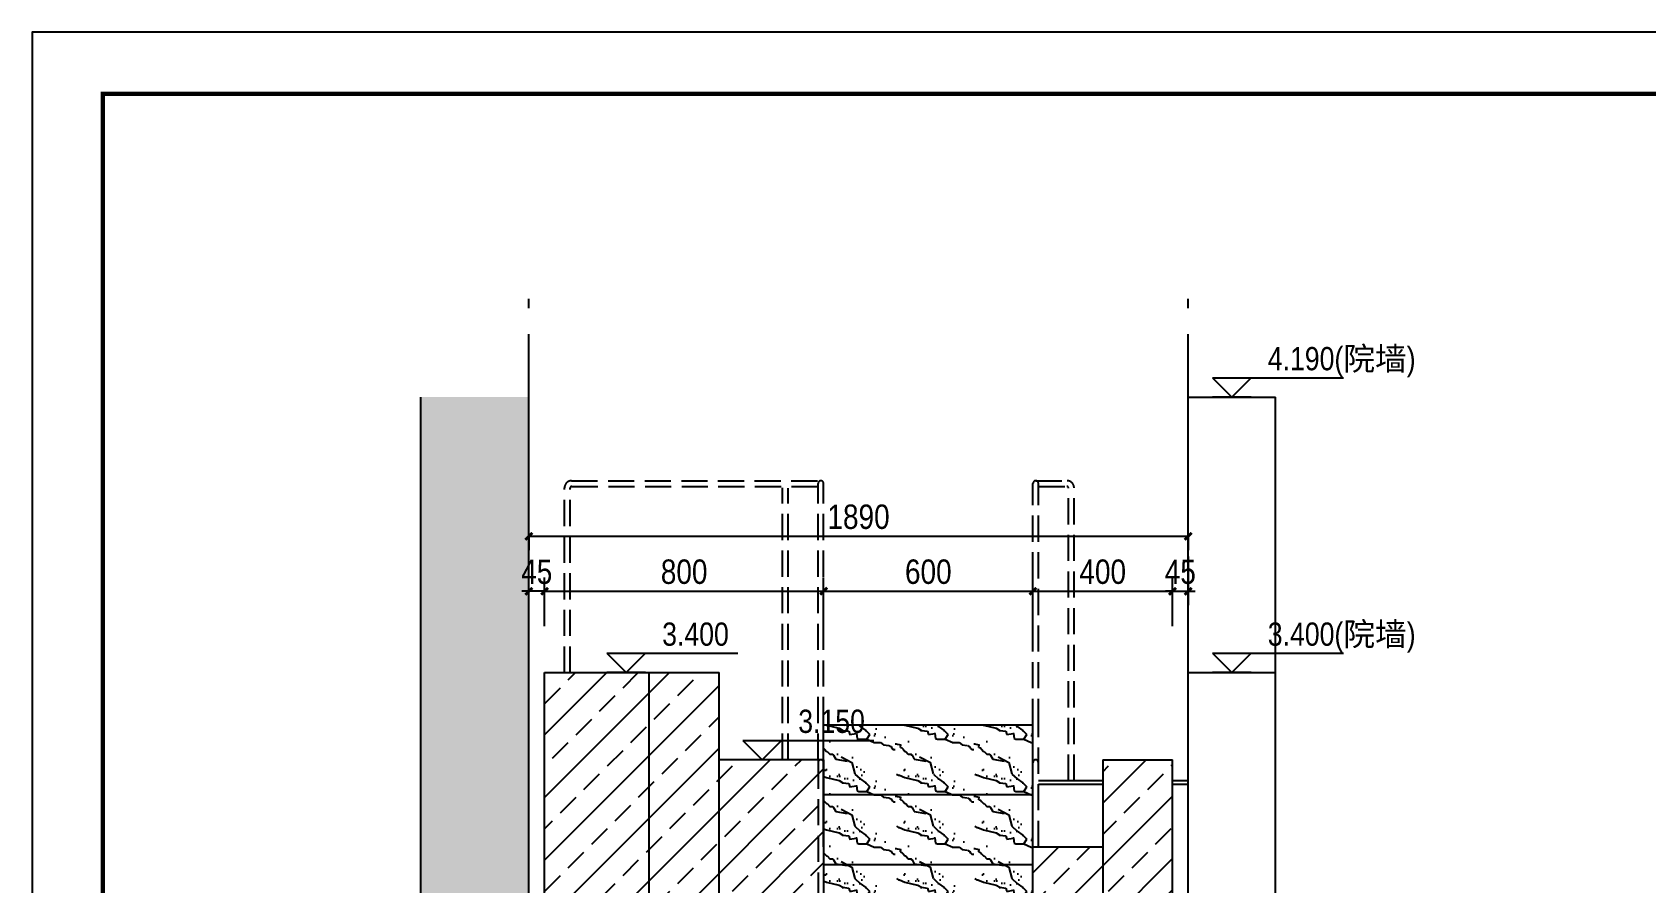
# Model space of a CAD drawing. Extents: x 9928 to 93764, y -101273 to -34887.
# Drawn here: x 72744 to 77369, y -93211 to -90772 of the extents above; entities that cross this region are included whole.
import ezdxf
from ezdxf import colors
from ezdxf.entities.mleader import LeaderData, LeaderLine
from ezdxf.math import Vec2, Vec3

# ---------------------------------------------------------------- set-up
doc = ezdxf.new("R2010")
doc.units = 0
doc.header["$LTSCALE"] = 1000
doc.header["$MEASUREMENT"] = 0
doc.linetypes.add('CENTER', pattern=[2, 1.25, -0.25, 0.25, -0.25])
doc.linetypes.add('DASH', pattern=[0.35, 0.25, -0.1])
for name, color, linetype in [('A', 163, 'CENTER'), ('A-ANNO-DIMS', 6, 'Continuous'), ('A-Anno-Lead', 2, 'Continuous'), ('A-ANNO-NOTE', 4, 'Continuous'), ('A-ANNO-SYMB', 4, 'Continuous'), ('A-DETL-PATT-252', 252, 'Continuous'), ('A-FLOR-HRAL', 42, 'Continuous'), ('A-FURN-PATT-251', 251, 'Continuous'), ('A-SECT-005', 5, 'Continuous'), ('A-SECT-142', 42, 'Continuous')]:
    doc.layers.add(name, color=color, linetype=linetype)
doc.layers.add('A-ANNO-NPLT', color=250, linetype='Continuous', plot=False)
doc.styles.add('DIM_T3', font='ARIALN.TTF')
doc.styles.add('EN', font='ARIALN.TTF')
doc.dimstyles.new('_TCH_ARCH&&20', dxfattribs={"dimtxt": 70, "dimasz": 20, "dimexe": 40, "dimexo": 40, "dimgap": 20, "dimtad": 1, "dimdec": 0, "dimzin": 0, "dimdsep": 46, "dimtxsty": 'DIM_T3', "dimblk": 'ARCHTICK', "dimcen": 0.09, "dimclrd": 6, "dimclre": 6, "dimclrt": 6, "dimazin": 2, "dimtfac": 1, "dimtdec": 0, "dimtix": 1, "dimtmove": 2, "dimatfit": 3, "dimfxl": 100, "dimfxlon": 1, "dimtolj": 1, "dimtzin": 0, "dimarcsym": 0})
pattern_1 = [(45, (-25580.37, 21150.99), (-89.80256, 89.80256), []), (45, (-25490.56, 21150.99), (-89.80256, 89.80256), [63.5, -31.75])]

# ---------------------------------------------------------------- blocks, each defined once
blk = doc.blocks.new('alsidufhasdf')
at = {"layer": 'A-ANNO-NOTE', "const_width": 12.5, "flags": 128}
blk.add_lwpolyline([(-69970.8, -65800.3), (-69970.8, -51475.3), (-80015.8, -51475.3), (-80015.8, -65800.3)], close=True, dxfattribs=at)
at = {"layer": 'A-ANNO-NPLT'}
blk.add_lwpolyline([(-69795.8, -66000.3), (-69795.8, -51300.3), (-80190.8, -51300.3), (-80190.8, -66000.3)], close=True, dxfattribs=at)
blk = doc.blocks.new('TAG-PLAN-ELEV')
blk.add_line((-1.66, 0), (9.6, 0))
for points in [[(-1.66, 0), (0, -1.66), (1.66, 0)], [(1.66, -1.66), (-1.66, -1.66)]]:
    blk.add_lwpolyline(points)
at = {"style": 'EN'}
for tag, p in [('LEVEL', (2.45, 0.65)), ('NAME', (2.45, -2.51))]:
    blk.add_attdef(tag, p, '', height=2, dxfattribs=at)
blk = doc.blocks.new('_ArchTick')
at = {"color": 0, "linetype": 'ByBlock', "const_width": 0.4}
blk.add_lwpolyline([(-0.5, -0.5), (0.5, 0.5)], dxfattribs=at)
blk = doc.blocks.new('*D717')
at = {"layer": 'A-ANNO-DIMS', "color": 6, "lineweight": -2, "transparency": 16777216}
for p, q in [((74167.6, -92474.7), (74167.6, -92334.7)), ((74212.6, -92474.7), (74212.6, -92334.7)), ((74167.6, -92374.7), (74147.6, -92374.7)), ((74212.6, -92374.7), (74167.6, -92374.7)), ((74212.6, -92374.7), (74232.6, -92374.7))]:
    blk.add_line(p, q, dxfattribs=at)
at = {"layer": 'Defpoints', "color": 0, "transparency": 16777216}
for p in [(74167.6, -92374.7), (74167.6, -92607.8), (74212.6, -92607.8)]:
    blk.add_point(p, dxfattribs=at)
at = {"layer": 'A-ANNO-DIMS', "color": 6, "lineweight": -2, "transparency": 16777216, "xscale": 20, "yscale": 20, "zscale": 20}
blk.add_blockref('_ArchTick', (74167.6, -92374.7), dxfattribs=at)
at = {"layer": 'A-ANNO-DIMS', "color": 6, "lineweight": -2, "transparency": 16777216, "xscale": 20, "yscale": 20, "zscale": 20, "rotation": 180}
blk.add_blockref('_ArchTick', (74212.6, -92374.7), dxfattribs=at)
at = {"layer": 'A-ANNO-DIMS', "color": 6, "transparency": 16777216, "insert": (74190.1, -92319.1), "char_height": 70, "attachment_point": 5, "style": 'DIM_T3'}
blk.add_mtext('\\A1;45', dxfattribs=at)
blk = doc.blocks.new('*D718')
at = {"layer": 'A-ANNO-DIMS', "color": 6, "lineweight": -2, "transparency": 16777216}
for p, q in [((74212.6, -92474.7), (74212.6, -92334.7)), ((75012.6, -92474.7), (75012.6, -92334.7)), ((74212.6, -92374.7), (75012.6, -92374.7))]:
    blk.add_line(p, q, dxfattribs=at)
at = {"layer": 'Defpoints', "color": 0, "transparency": 16777216}
for p in [(75012.6, -92374.7), (74212.6, -92607.8), (75012.6, -92757.8)]:
    blk.add_point(p, dxfattribs=at)
at = {"layer": 'A-ANNO-DIMS', "color": 6, "lineweight": -2, "transparency": 16777216, "xscale": 20, "yscale": 20, "zscale": 20, "rotation": 180}
blk.add_blockref('_ArchTick', (74212.6, -92374.7), dxfattribs=at)
at = {"layer": 'A-ANNO-DIMS', "color": 6, "lineweight": -2, "transparency": 16777216, "xscale": 20, "yscale": 20, "zscale": 20}
blk.add_blockref('_ArchTick', (75012.6, -92374.7), dxfattribs=at)
at = {"layer": 'A-ANNO-DIMS', "color": 6, "transparency": 16777216, "insert": (74612.6, -92319), "char_height": 70, "attachment_point": 5, "style": 'DIM_T3'}
blk.add_mtext('\\A1;800', dxfattribs=at)
blk = doc.blocks.new('*D719')
at = {"layer": 'A-ANNO-DIMS', "color": 6, "lineweight": -2, "transparency": 16777216}
for p, q in [((75012.6, -92474.7), (75012.6, -92334.7)), ((75612.6, -92474.7), (75612.6, -92334.7)), ((75012.6, -92374.7), (75612.6, -92374.7))]:
    blk.add_line(p, q, dxfattribs=at)
at = {"layer": 'Defpoints', "color": 0, "transparency": 16777216}
for p in [(75612.6, -92374.7), (75012.6, -92757.8), (75612.6, -93157.8)]:
    blk.add_point(p, dxfattribs=at)
at = {"layer": 'A-ANNO-DIMS', "color": 6, "lineweight": -2, "transparency": 16777216, "xscale": 20, "yscale": 20, "zscale": 20, "rotation": 180}
blk.add_blockref('_ArchTick', (75012.6, -92374.7), dxfattribs=at)
at = {"layer": 'A-ANNO-DIMS', "color": 6, "lineweight": -2, "transparency": 16777216, "xscale": 20, "yscale": 20, "zscale": 20}
blk.add_blockref('_ArchTick', (75612.6, -92374.7), dxfattribs=at)
at = {"layer": 'A-ANNO-DIMS', "color": 6, "transparency": 16777216, "insert": (75312.6, -92319), "char_height": 70, "attachment_point": 5, "style": 'DIM_T3'}
blk.add_mtext('\\A1;600', dxfattribs=at)
blk = doc.blocks.new('*D720')
at = {"layer": 'A-ANNO-DIMS', "color": 6, "lineweight": -2, "transparency": 16777216}
for p, q in [((75612.6, -92474.7), (75612.6, -92334.7)), ((76012.6, -92474.7), (76012.6, -92334.7)), ((75612.6, -92374.7), (76012.6, -92374.7))]:
    blk.add_line(p, q, dxfattribs=at)
at = {"layer": 'Defpoints', "color": 0, "transparency": 16777216}
for p in [(76012.6, -92374.7), (76012.6, -92857.8), (75612.6, -93157.8)]:
    blk.add_point(p, dxfattribs=at)
at = {"layer": 'A-ANNO-DIMS', "color": 6, "lineweight": -2, "transparency": 16777216, "xscale": 20, "yscale": 20, "zscale": 20, "rotation": 180}
blk.add_blockref('_ArchTick', (75612.6, -92374.7), dxfattribs=at)
at = {"layer": 'A-ANNO-DIMS', "color": 6, "lineweight": -2, "transparency": 16777216, "xscale": 20, "yscale": 20, "zscale": 20}
blk.add_blockref('_ArchTick', (76012.6, -92374.7), dxfattribs=at)
at = {"layer": 'A-ANNO-DIMS', "color": 6, "transparency": 16777216, "insert": (75812.6, -92319), "char_height": 70, "attachment_point": 5, "style": 'DIM_T3'}
blk.add_mtext('\\A1;400', dxfattribs=at)
blk = doc.blocks.new('*D721')
at = {"layer": 'A-ANNO-DIMS', "color": 6, "lineweight": -2, "transparency": 16777216}
for p, q in [((76057.6, -92274.7), (76057.6, -92414.7)), ((76012.6, -92474.7), (76012.6, -92334.7)), ((76012.6, -92374.7), (75992.6, -92374.7)), ((76012.6, -92374.7), (76057.6, -92374.7)), ((76057.6, -92374.7), (76077.6, -92374.7))]:
    blk.add_line(p, q, dxfattribs=at)
at = {"layer": 'Defpoints', "color": 0, "transparency": 16777216}
for p in [(76057.6, -92177.8), (76057.6, -92374.7), (76012.6, -92857.8)]:
    blk.add_point(p, dxfattribs=at)
at = {"layer": 'A-ANNO-DIMS', "color": 6, "lineweight": -2, "transparency": 16777216, "xscale": 20, "yscale": 20, "zscale": 20}
blk.add_blockref('_ArchTick', (76012.6, -92374.7), dxfattribs=at)
at = {"layer": 'A-ANNO-DIMS', "color": 6, "lineweight": -2, "transparency": 16777216, "xscale": 20, "yscale": 20, "zscale": 20, "rotation": 180}
blk.add_blockref('_ArchTick', (76057.6, -92374.7), dxfattribs=at)
at = {"layer": 'A-ANNO-DIMS', "color": 6, "transparency": 16777216, "insert": (76035.1, -92319.1), "char_height": 70, "attachment_point": 5, "style": 'DIM_T3'}
blk.add_mtext('\\A1;45', dxfattribs=at)
blk = doc.blocks.new('*D722')
at = {"layer": 'A-ANNO-DIMS', "color": 6, "lineweight": -2, "transparency": 16777216}
for p, q in [((74167.6, -92217.1), (74167.6, -92257.1)), ((74167.6, -92217.1), (76057.6, -92217.1)), ((76057.6, -92217.1), (76057.6, -92257.1))]:
    blk.add_line(p, q, dxfattribs=at)
at = {"layer": 'Defpoints', "color": 0, "transparency": 16777216}
for p in [(74167.6, -92177.8), (76057.6, -92177.8), (76057.6, -92217.1)]:
    blk.add_point(p, dxfattribs=at)
at = {"layer": 'A-ANNO-DIMS', "color": 6, "lineweight": -2, "transparency": 16777216, "xscale": 20, "yscale": 20, "zscale": 20, "rotation": 180}
blk.add_blockref('_ArchTick', (74167.6, -92217.1), dxfattribs=at)
at = {"layer": 'A-ANNO-DIMS', "color": 6, "lineweight": -2, "transparency": 16777216, "xscale": 20, "yscale": 20, "zscale": 20}
blk.add_blockref('_ArchTick', (76057.6, -92217.1), dxfattribs=at)
at = {"layer": 'A-ANNO-DIMS', "color": 6, "transparency": 16777216, "insert": (75112.6, -92161.4), "char_height": 70, "attachment_point": 5, "style": 'DIM_T3'}
blk.add_mtext('\\A1;1890', dxfattribs=at)
blk = doc.blocks.new('_DotSmall')
at = {"color": 0, "linetype": 'ByBlock', "const_width": 0.5}
blk.add_lwpolyline([(-0.0625, 0, 1), (0.0625, 0, 1)], format="xyb", close=True, dxfattribs=at)

msp = doc.modelspace()

# ---------------------------------------------------------------- hatches: boundary and pattern name
at = {"layer": 'A-DETL-PATT-252'}
h = msp.add_hatch(dxfattribs=at)
h.set_pattern_fill('大理石', color=256, scale=50, angle=-90)
h.set_pattern_definition([(311.987212, (-25563.223, 21025.988), (225.000005, -299.9999956), [4.80487, -1004.21692]), (338.19859, (-25570.723, 21097.416), (450, -150), [17.30946, -1194.35262]), (330.945396, (-25579.295, 21100.988), (225.0000064, -149.99999), [7.35402, -1536.99045]), (0, (-25572.87, 21097.42), (-3e-14, -150), [2.14286, -222.85713]), (341.56505, (-25567.51, 21027.416), (225, -3e-07), [4.51754, -469.8241]), (81.469234, (-25567.51, 21027.416), (1.4e-06, 149.9999995), [7.22277, -1509.5583]), (349.215702, (-25581.438, 21037.416), (900.0000004, -150.0000007), [15.26969, -1588.04715]), (332.132996, (-25512.8663, 21150.2734), (1125.0000044, -599.99999271), [35.14728, -7345.78245]), (270, (-25479.88, 21148.11), (225, -4e-14), [0, -150]), (334.983107, (-25438.938, 21050.988), (674.9999995, -300.0000008), [23.64707, -2459.2947]), (351.4391104, (-25527.8663, 20993.1305), (2024.99998723, -299.99999948), [33.58852, -7020.0009]), (352.8749836, (-25507.509, 21075.988), (1125.0000011, -149.999991), [17.27627, -3610.7397]), (346.75948, (-25554.652, 21090.988), (674.9999995, -150.00000146), [37.4234, -3892.0326]), (270, (-25554.54, 21114.37), (225, -4e-14), [0, -150]), (270, (-25556.95, 21111.96), (225, -4e-14), [0, -150]), (270, (-25544.9, 21095.1), (225, -4e-14), [0, -150]), (270, (-25518.41, 21099.9), (225, -4e-14), [0, -150]), (329.036243, (-25518.223, 21082.416), (225.0000065, -149.999988), [12.4949, -2611.4334]), (270, (-25507.92, 21076), (225, -4e-14), [0, -150]), (270, (-25516, 21095.1), (225, -4e-14), [0, -150]), (270, (-25501.55, 21087.86), (225, -4e-14), [0, -150]), (270, (-25523.23, 21095.1), (225, -4e-14), [0, -150]), (320.194429, (-25538.58, 21008.13), (225, -150), [5.57875, -1165.9587]), (0, (-25545.01, 21008.13), (-3e-14, -150), [6.42857, -218.57142]), (313.66778, (-25552.509, 21015.988), (449.9999991, -450.0000003), [10.86208, -2270.1738]), (0, (-25554.65, 21015.99), (-3e-14, -150), [2.14286, -222.85713]), (309.805571, (-25560.01, 21022.416), (225.0000089, -299.9999928), [8.36812, -1748.93805]), (270, (-25544.9, 21044.48), (225, -4e-14), [0, -150]), (270, (-25538.11, 21007.8), (225, -4e-14), [0, -150]), (270, (-25538.11, 21007.8), (225, -4e-14), [0, -150]), (299.357754, (-25534.295, 21004.56), (225.0000013, -449.999999), [13.11254, -1363.70444]), (270, (-25523.23, 21008.32), (225, -4e-14), [0, -150]), (56.309932, (-25438.938, 21050.988), (224.999996, 300.0000018), [15.45236, -1607.0457]), (278.130102, (-25468.938, 21067.416), (224.9999987, -1499.99998944), [15.15229, -3166.8282]), (317.862405, (-25473.2235, 21100.988), (674.99999937, -600.00000026), [20.22829, -4227.71235]), (284.620874, (-25481.795, 21133.845), (225.0000094, -899.9999975), [33.95676, -3531.5025]), (270, (-25467.83, 21121.6), (225, -4e-14), [0, -150]), (288.434949, (-25490.366, 21073.845), (224.9999993, -600), [6.7763, -1416.24862]), (286.699244, (-25488.223, 21067.416), (1.2e-05, -149.999997), [3.72868, -779.2943]), (11.093723, (-25487.152, 21063.845), (1574.99998526, 300.0000026), [18.56112, -3879.2748]), (270, (-25477.47, 21083.04), (225, -4e-14), [0, -150]), (270, (-25468.52, 21067.5), (225, -4e-14), [0, -150]), (270, (-25494.33, 21087.86), (225, -4e-14), [0, -150]), (270, (-25446.16, 21107.14), (225, -4e-14), [0, -150]), (270, (-25455.8, 21114.37), (225, -4e-14), [0, -150]), (314.1449026, (-25442.152, 21075.988), (450, -450.0000008), [16.92194, -3536.6853]), (324.582945, (-25458.2235, 21087.416), (224.9999991, -150.0000004), [19.72063, -4121.6106]), (270, (-25442, 21075.79), (225, -4e-14), [0, -150]), (270, (-25453.38, 21097.5), (225, -4e-14), [0, -150]), (270, (-25442, 21075.79), (225, -4e-14), [0, -150]), (270, (-25458.57, 21087.4), (225, -4e-14), [0, -150]), (345.068583, (-25466.795, 21052.416), (675, -150), [5.54435, -1158.76875]), (0, (-25461.44, 21050.99), (-3e-14, -150), [22.5, -202.5]), (320.194429, (-25367.152, 21024.56), (225, -150), [5.57875, -1165.9587]), (270, (-25414.85, 21066.17), (225, -4e-14), [0, -150]), (270, (-25417.26, 21061.35), (225, -4e-14), [0, -150]), (270, (-25412.44, 21080.63), (225, -4e-14), [0, -150]), (270, (-25385.94, 21056.53), (225, -4e-14), [0, -150]), (323.130102, (-25399.295, 21040.988), (224.9999999, -150.0000002), [10.71429, -2239.28565]), (0, (-25417.51, 21040.99), (-3e-14, -150), [18.21429, -206.7857]), (270, (-25417.15, 21040.96), (225, -4e-14), [0, -150]), (293.19859, (-25369.295, 21029.56), (225, -450.0000003), [5.43984, -1136.92612]), (336.03751, (-25372.51, 21030.988), (450, -150), [3.51745, -735.14688]), (336.03751, (-25375.723, 21032.416), (450, -150), [3.51745, -735.14688]), (351.8698976, (-25390.723, 21034.559), (1125.0000001, -150.00000065), [15.15229, -3166.8282]), (0, (-25362.87, 21020.99), (-3e-14, -150), [5.35714, -219.64285]), (270, (-25355.37, 21037.46), (225, -4e-14), [0, -150])])
h.paths.add_polyline_path([(75012.6, -92757.8), (75612.6, -92757.8), (75612.6, -93557.8), (75412.6, -93557.8), (75412.6, -93407.8), (75262.6, -93407.8), (75262.6, -93557.8), (75012.6, -93557.8)])
at = {"layer": 'A-FURN-PATT-251'}
h = msp.add_hatch(color=256, dxfattribs=at)
h.dxf.hatch_style = 1
h.paths.add_polyline_path([(74167.6, -91817.8), (73857.6, -91817.8), (73857.6, -96345.3), (74167.6, -96345.3)])
h = msp.add_hatch(dxfattribs=at)
h.set_pattern_fill('ANSI33', color=256, scale=40)
h.set_pattern_definition(pattern_1)
h.paths.add_polyline_path([(74212.6, -92607.8), (74712.6, -92607.8), (74712.6, -92857.8), (75012.6, -92857.8), (75012.6, -96007.8), (74212.6, -96007.8)])
h = msp.add_hatch(dxfattribs=at)
h.set_pattern_fill('ANSI33', color=256, scale=40)
h.set_pattern_definition(pattern_1)
h.paths.add_polyline_path([(75612.6, -93757.8), (75612.6, -93107.8), (75812.6, -93107.8), (75812.6, -92857.8), (76012.6, -92857.8), (76012.6, -93737.2)])

# ---------------------------------------------------------------- linework, layer by layer
at = {"layer": 'A', "ltscale": 0.3}
for p, q in [((74167.6, -96812.5), (74167.6, -91536.2)), ((76057.6, -96812.5), (76057.6, -91536.2))]:
    msp.add_line(p, q, dxfattribs=at)
at = {"layer": 'A-Anno-Lead', "color": 1, "linetype": 'DASH', "ltscale": 0.3}
for p, q in [((74269.6, -92607.8), (74269.6, -92077.8)), ((74285.6, -92607.8), (74285.6, -92078.8)), ((74289.6, -92057.8), (75004.6, -92057.8)), ((74290.6, -92073.8), (74996.6, -92073.8)), ((74894.6, -92857.8), (74894.6, -92077.8)), ((74910.6, -92857.8), (74910.6, -92078.8)), ((74996.6, -92857.8), (74996.6, -92065.8)), ((75012.6, -92857.8), (75012.6, -92065.8)), ((75612.6, -92757.8), (75612.6, -92065.8)), ((75620.6, -92057.8), (75710.6, -92057.8)), ((75628.6, -92757.8), (75628.6, -92065.8)), ((75628.6, -92073.8), (75709.6, -92073.8)), ((75714.6, -92917.8), (75714.6, -92077.8)), ((75730.6, -92917.8), (75730.6, -92077.8)), ((75012.6, -93032.8), (75012.6, -92682.8)), ((75612.6, -93107.8), (75612.6, -92757.8)), ((75628.6, -93107.8), (75628.6, -92757.8)), ((74996.6, -92865.8), (74996.6, -94407.8)), ((75012.6, -92865.8), (75012.6, -94407.8))]:
    msp.add_line(p, q, dxfattribs=at)
for centre, radius, start, end in [((74289.6, -92077.8), 20, 90, 180), ((74290.6, -92078.8), 5, 90, 180), ((75004.6, -92065.8), 8, 0, 180), ((75620.6, -92065.8), 8, 0, 180), ((75709.6, -92078.8), 5, 0, 90), ((75710.6, -92077.8), 20, 0, 90)]:
    msp.add_arc(centre, radius, start, end, dxfattribs=at)
at = {"layer": 'A-DETL-PATT-252'}
for p, q in [((75012.6, -92757.8), (75612.6, -92757.8)), ((75012.6, -93107.8), (75012.6, -92757.8)), ((75612.6, -93107.8), (75612.6, -92757.8)), ((75012.6, -92957.8), (75612.6, -92957.8)), ((75012.6, -93157.8), (75612.6, -93157.8))]:
    msp.add_line(p, q, dxfattribs=at)
at = {"layer": 'A-FLOR-HRAL', "color": 1}
for p, q in [((75628.6, -92917.8), (75812.6, -92917.8)), ((75628.6, -92927.8), (75812.6, -92927.8)), ((76012.6, -92917.8), (76057.6, -92917.8)), ((76012.6, -92927.8), (76057.6, -92927.8))]:
    msp.add_line(p, q, dxfattribs=at)
for centre in [(75004.6, -92865.8), (75620.6, -92865.8)]:
    msp.add_arc(centre, 8, 0, 180, dxfattribs=at)
at = {"layer": 'A-FURN-PATT-251'}
for p, q in [((75812.6, -92857.8), (76012.6, -92857.8)), ((75812.6, -92857.8), (75812.6, -93757.8)), ((76012.6, -93757.8), (76012.6, -92857.8)), ((75612.6, -93107.8), (75812.6, -93107.8)), ((75612.6, -93757.8), (75612.6, -93107.8))]:
    msp.add_line(p, q, dxfattribs=at)
at = {"layer": 'A-SECT-005'}
for p, q in [((73857.6, -96345.3), (73857.6, -91817.8)), ((74167.6, -96345.3), (74167.6, -91817.8))]:
    msp.add_line(p, q, dxfattribs=at)
at = {"layer": 'A-SECT-142'}
for p, q in [((76057.6, -91817.8), (76307.6, -91817.8)), ((76057.6, -92607.8), (76057.6, -91817.8)), ((76307.6, -92607.8), (76307.6, -91817.8)), ((74212.6, -96007.8), (74212.6, -92607.8)), ((74212.6, -92607.8), (74712.6, -92607.8)), ((74512.6, -95207.8), (74512.6, -92607.8)), ((74712.6, -96007.8), (74712.6, -92607.8)), ((76057.6, -93507.8), (76057.6, -92607.8)), ((76057.6, -92607.8), (76307.6, -92607.8)), ((76307.6, -93507.8), (76307.6, -92607.8)), ((75012.6, -92857.8), (74712.6, -92857.8)), ((75012.6, -92857.8), (75012.6, -96007.8))]:
    msp.add_line(p, q, dxfattribs=at)

# ---------------------------------------------------------------- block references
at = {"layer": 'A-ANNO-DIMS', "xscale": 1.010204081632657, "yscale": 1.010204081632657, "zscale": 1.010204081632657, "rotation": 270}
msp.add_blockref('alsidufhasdf', (139417.5, -171780.6), dxfattribs=at)
at = {"layer": 'A-ANNO-NOTE'}
ref = msp.add_blockref('TAG-PLAN-ELEV', (76182.6, -91762.4), dxfattribs=dict(at, xscale=33.3333333328067, yscale=33.3333333328067, zscale=33.3333333328067))
ref.add_attrib('LEVEL', '4.190(院墙)', (76285.8, -91740.9), dxfattribs={"layer": '0', "height": 66.67, "style": 'EN'})
ref = msp.add_blockref('TAG-PLAN-ELEV', (74446.4, -92552.4), dxfattribs=dict(at, xscale=33.3333333328067, yscale=33.3333333328067, zscale=33.3333333328067))
ref.add_attrib('LEVEL', '3.400', (74549.6, -92530.9), dxfattribs={"layer": '0', "height": 66.67, "style": 'EN'})
ref = msp.add_blockref('TAG-PLAN-ELEV', (76182.6, -92552.4), dxfattribs=dict(at, xscale=33.3333333328067, yscale=33.3333333328067, zscale=33.3333333328067))
ref.add_attrib('LEVEL', '3.400(院墙)', (76285.8, -92530.9), dxfattribs={"layer": '0', "height": 66.67, "style": 'EN'})
ref = msp.add_blockref('TAG-PLAN-ELEV', (74836.4, -92802.4), dxfattribs=dict(at, xscale=33.3333333328067, yscale=33.3333333328067, zscale=33.3333333328067))
ref.add_attrib('LEVEL', '3.150', (74939.7, -92780.9), dxfattribs={"layer": '0', "height": 66.67, "style": 'EN'})

# ---------------------------------------------------------------- dimensions: what is measured, and where the dimension line sits
at = {"layer": 'A-ANNO-DIMS'}
for base, p1, p2, picture, middle in [((76057.6, -92217.1), (74167.6, -92177.8), (76057.6, -92177.8), '*D722', (75112.6, -92161.4)), ((76057.6, -92374.7), (76012.6, -92857.8), (76057.6, -92177.8), '*D721', (76035.1, -92319.1)), ((74167.6, -92374.7), (74212.6, -92607.8), (74167.6, -92607.8), '*D717', (74190.1, -92319.1)), ((75012.6, -92374.7), (74212.6, -92607.8), (75012.6, -92757.8), '*D718', (74612.6, -92319)), ((75612.6, -92374.7), (75012.6, -92757.8), (75612.6, -93157.8), '*D719', (75312.6, -92319)), ((76012.6, -92374.7), (75612.6, -93157.8), (76012.6, -92857.8), '*D720', (75812.6, -92319))]:
    dim = msp.add_linear_dim(base=base, p1=p1, p2=p2, dimstyle='_TCH_ARCH&&20', dxfattribs=at)
    dim.commit()
    dim.dimension.update_dxf_attribs({"geometry": picture, "text_midpoint": middle})

# ---------------------------------------------------------------- leaders
at = {"layer": 'A-ANNO-SYMB'}
ml = msp.add_multileader_mtext('Standard', dxfattribs=at)
ml.set_content('\\pxsm1;{\\fSimSun|b0|i0|c134|p2;\\H0.2x;50厚浅黄色石材\\P1厚户外石材专用胶与钢板固定\\P底部螺栓辅助固定，定位应均匀排布、美观\\P（详石材厂家深化）\\P5厚钢板，黑色哑光氟碳喷涂}', color=256, style='EN')
ml.set_leader_properties(color=256)
ml.set_arrow_properties(name='DOTSMALL')
ml.build(insert=Vec2(0, 0))
ml.multileader.update_dxf_attribs({"text_left_attachment_type": 5, "text_right_attachment_type": 5, "dogleg_length": 901.2, "arrow_head_size": 62.7})
ctx = ml.context
ctx.base_point, ctx.char_height, ctx.arrow_head_size, ctx.landing_gap_size, ctx.plane_origin = Vec3(80195.5, -93001.6), 313.469, 62.7, 0.282, Vec3(108418.6, -92462.1)
ctx.left_attachment, ctx.right_attachment, ctx.text_align_type = 5, 5, 2
notes = []
notes.append((ctx, [(0, (1, 1, 0), (79937.7, -93001.6), (1, 0), 257.8, [(0, [(79448, -93553.8)], 0, [])])]))
ctx.mtext.insert, ctx.mtext.alignment, ctx.mtext.flow_direction = Vec3(81891.6, -92429.4), 3, 5
for ctx, leaders in notes:
    for number, flags, end, landing, length, lines in leaders:
        leader = LeaderData()
        leader.index, (leader.has_last_leader_line, leader.has_dogleg_vector, leader.attachment_direction) = number, flags
        leader.last_leader_point, leader.dogleg_vector, leader.dogleg_length = Vec3(end), Vec3(landing), length
        for number, points, colour, breaks in lines:
            line = LeaderLine()
            line.index, line.vertices, line.color, line.breaks = number, Vec3.list(points), colors.encode_raw_color(colour), breaks
            leader.lines.append(line)
        ctx.leaders.append(leader)

doc.saveas('drawing.dxf')
